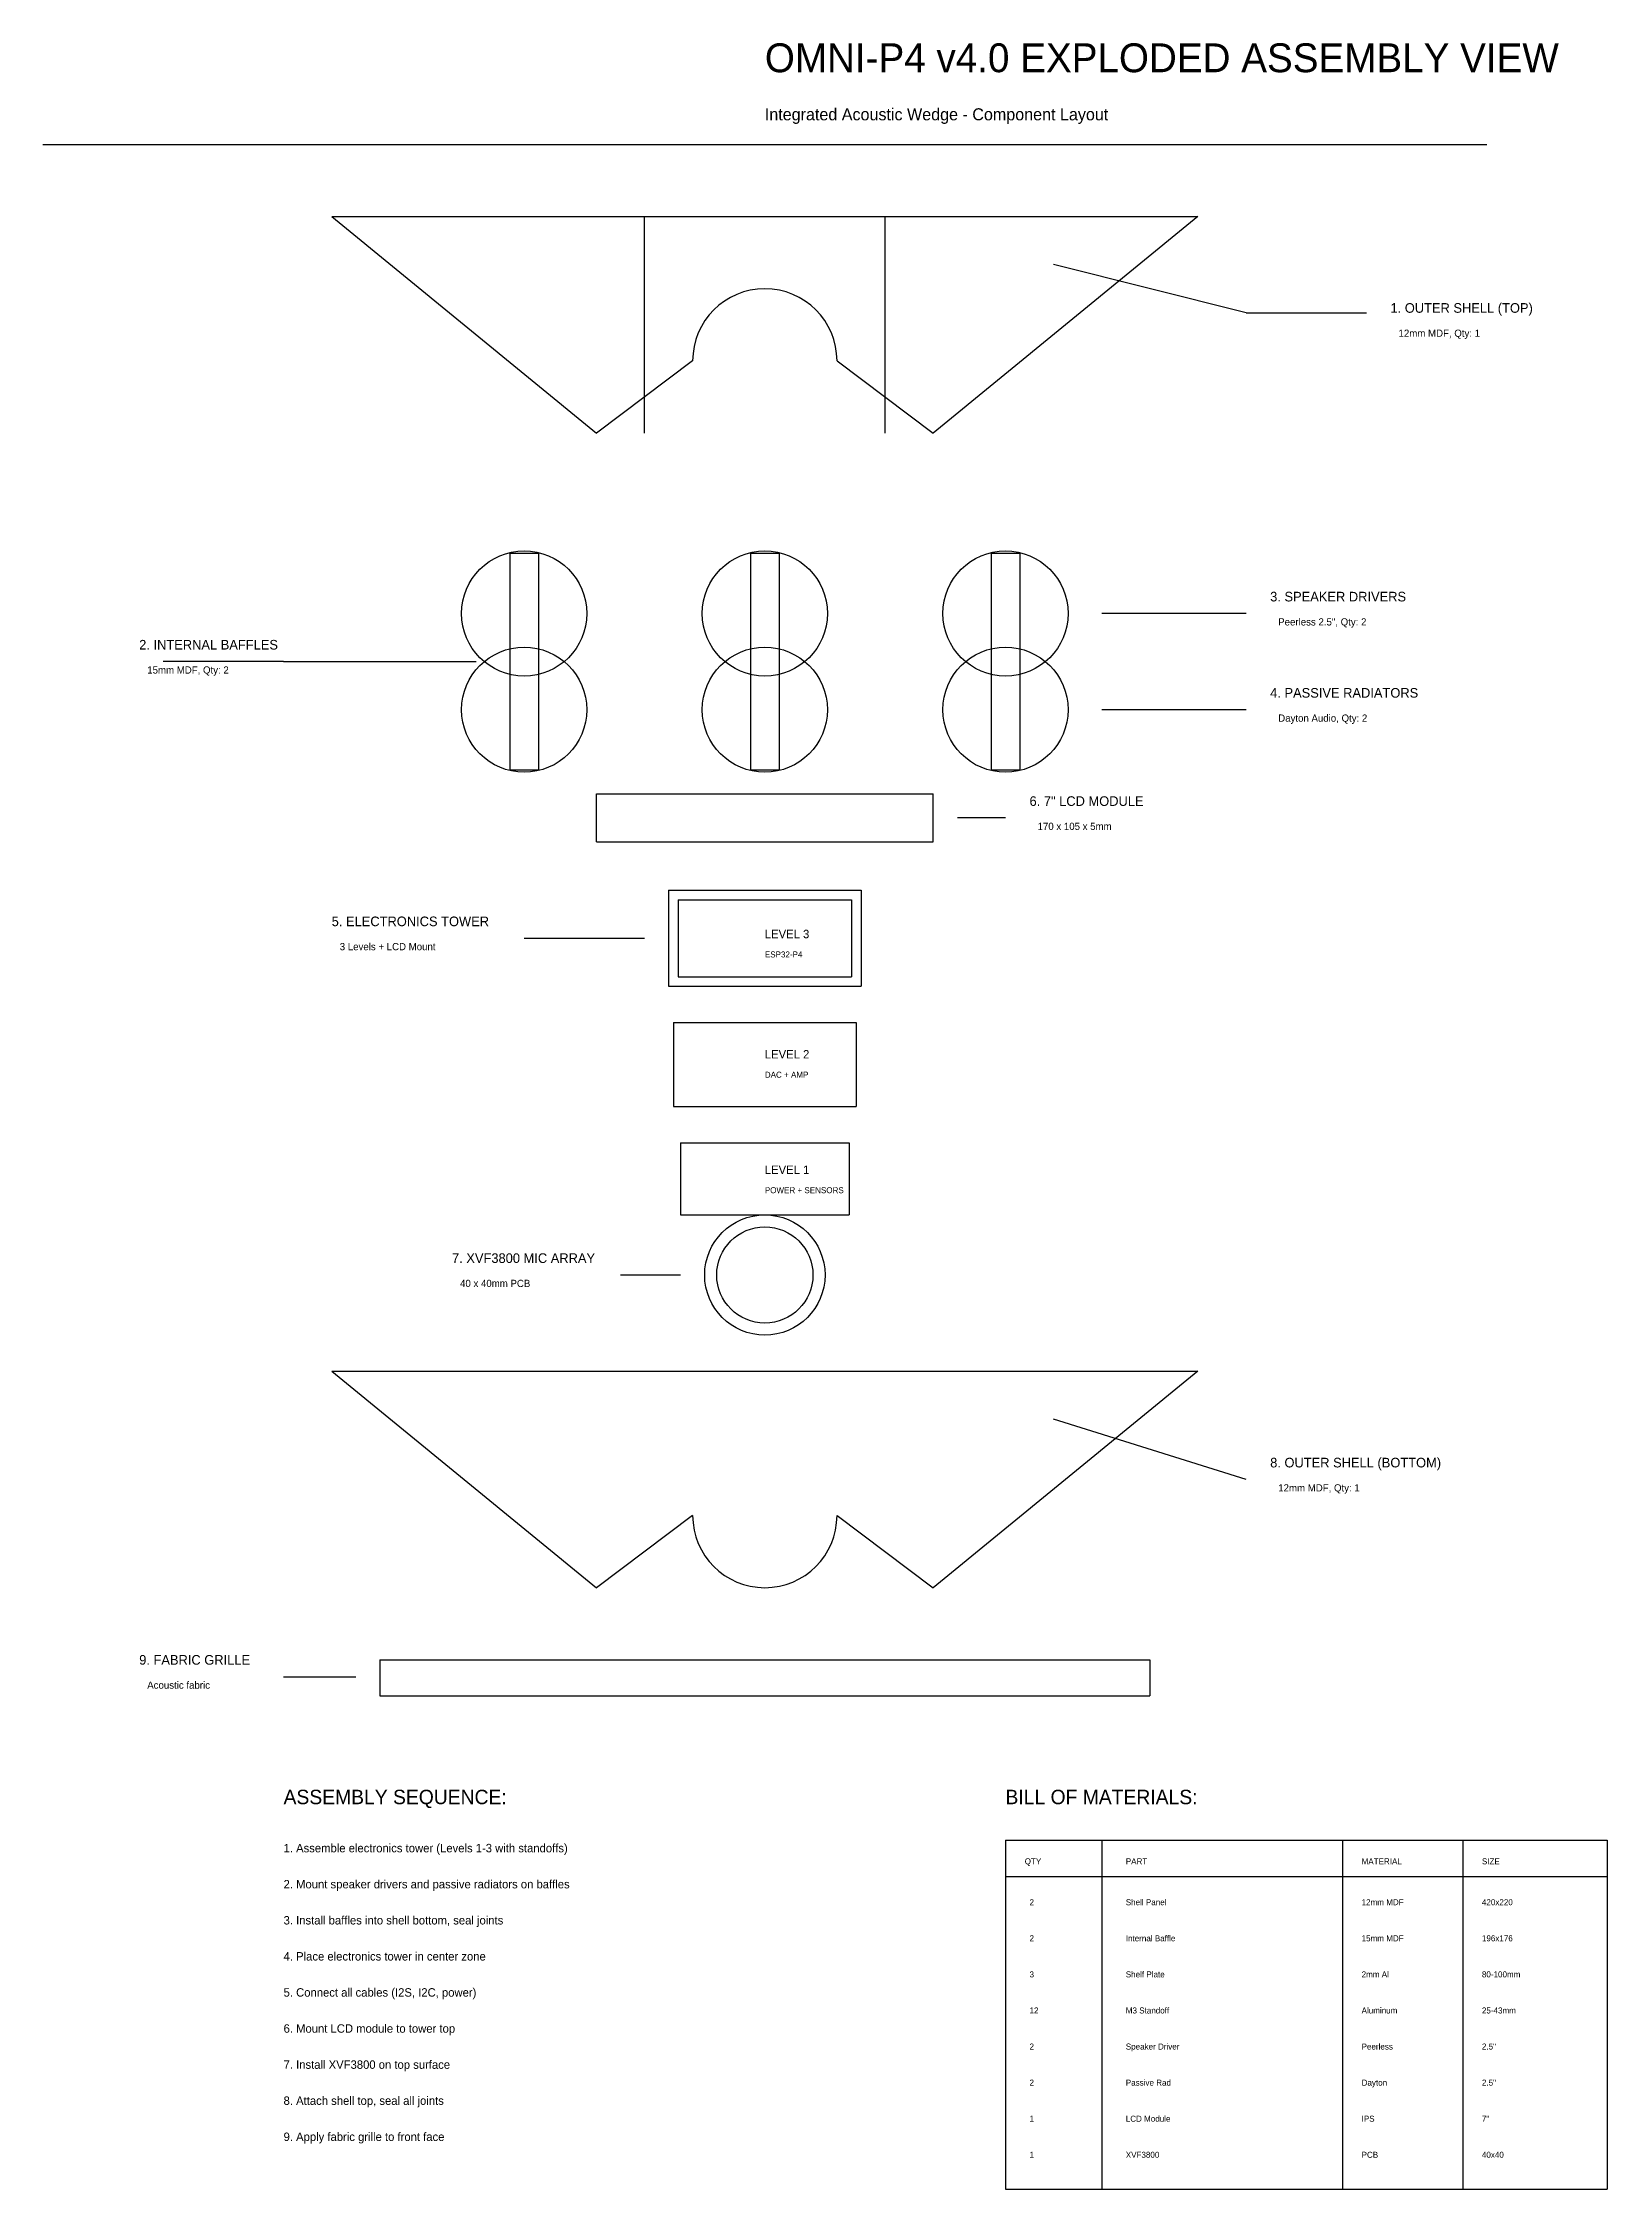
# Model space of a CAD drawing. Header units: millimetres. Extents: x -300 to 350, y -380 to 512.
import ezdxf

# ---------------------------------------------------------------- set-up
doc = ezdxf.new("R2010")
doc.units = ezdxf.units.MM
for name, color, linetype in [('ANNOTATION', 5, 'CONTINUOUS'), ('HIDDEN', 8, 'Continuous'), ('LEADER', 1, 'CONTINUOUS'), ('OUTLINE', 7, 'CONTINUOUS')]:
    doc.layers.add(name, color=color, linetype=linetype)

msp = doc.modelspace()

# ---------------------------------------------------------------- linework, layer by layer
at = {"layer": 'ANNOTATION'}
msp.add_line((-300, 470), (300, 470), dxfattribs=at)
at = {"layer": 'HIDDEN'}
for p, q in [((-50, 350), (-50, 440)), ((50, 350), (50, 440))]:
    msp.add_line(p, q, dxfattribs=at)
at = {"layer": 'LEADER'}
for p, q in [((200, 400), (120, 420)), ((200, 400), (250, 400)), ((200, 275), (140, 275)), ((-200, 255), (-250, 255)), ((-200, 255), (-120, 255)), ((200, 235), (140, 235)), ((100, 190), (80, 190)), ((-100, 140), (-50, 140)), ((-60, 0), (-35, 0)), ((200, -85), (120, -60)), ((-200, -167), (-170, -167))]:
    msp.add_line(p, q, dxfattribs=at)
at = {"layer": 'OUTLINE'}
for p, q in [((-180, 440), (180, 440)), ((-180, 440), (-70, 350)), ((180, 440), (70, 350)), ((-30, 380), (-70, 350)), ((30, 380), (70, 350)), ((-106, 300), (-94, 300)), ((-106, 300), (-106, 210)), ((-94, 300), (-94, 210)), ((-6, 300), (6, 300)), ((-6, 300), (-6, 210)), ((6, 300), (6, 210)), ((94, 300), (106, 300)), ((94, 300), (94, 210)), ((106, 300), (106, 210)), ((-106, 210), (-94, 210)), ((-6, 210), (6, 210)), ((94, 210), (106, 210)), ((-70, 180), (-70, 200)), ((-70, 200), (70, 200)), ((70, 180), (70, 200)), ((-70, 180), (70, 180)), ((-40, 160), (40, 160)), ((-40, 160), (-40, 120)), ((-36, 156), (36, 156)), ((-36, 156), (-36, 124)), ((36, 156), (36, 124)), ((40, 160), (40, 120)), ((-40, 120), (40, 120)), ((-36, 124), (36, 124)), ((-38, 105), (38, 105)), ((-38, 105), (-38, 70)), ((38, 105), (38, 70)), ((-38, 70), (38, 70)), ((-35, 55), (35, 55)), ((-35, 55), (-35, 25)), ((35, 55), (35, 25)), ((-35, 25), (35, 25)), ((-180, -40), (180, -40)), ((-180, -40), (-70, -130)), ((180, -40), (70, -130)), ((-30, -100), (-70, -130)), ((30, -100), (70, -130)), ((-160, -160), (160, -160)), ((-160, -160), (-160, -175)), ((160, -160), (160, -175)), ((-160, -175), (160, -175)), ((100, -235), (350, -235)), ((100, -235), (100, -380)), ((140, -235), (140, -380)), ((240, -235), (240, -380)), ((290, -235), (290, -380)), ((350, -235), (350, -380)), ((100, -250), (350, -250)), ((100, -380), (350, -380))]:
    msp.add_line(p, q, dxfattribs=at)
for centre, radius in [((-100, 275), 26), ((0, 275), 26), ((100, 275), 26), ((-100, 235), 26), ((0, 235), 26), ((100, 235), 26), ((0, 0), 25), ((0, 0), 20)]:
    msp.add_circle(centre, radius, dxfattribs=at)
for centre, start, end in [((0, 380), 0, 180), ((0, -100), 180, 360)]:
    msp.add_arc(centre, 30, start, end, dxfattribs=at)

# ---------------------------------------------------------------- texts
at = {"layer": 'ANNOTATION'}
for s, height, p in [('OMNI-P4 v4.0 EXPLODED ASSEMBLY VIEW', 12, (0, 500)), ('Integrated Acoustic Wedge - Component Layout', 5, (0, 480)), ('1. OUTER SHELL (TOP)', 4, (260, 400)), ('   12mm MDF, Qty: 1', 3, (260, 390)), ('3. SPEAKER DRIVERS', 4, (210, 280)), ('   Peerless 2.5", Qty: 2', 3, (210, 270)), ('2. INTERNAL BAFFLES', 4, (-260, 260)), ('   15mm MDF, Qty: 2', 3, (-260, 250)), ('4. PASSIVE RADIATORS', 4, (210, 240)), ('   Dayton Audio, Qty: 2', 3, (210, 230)), ('6. 7" LCD MODULE', 4, (110, 195)), ('   170 x 105 x 5mm', 3, (110, 185)), ('5. ELECTRONICS TOWER', 4, (-180, 145)), ('LEVEL 3', 3.5, (0, 140)), ('   3 Levels + LCD Mount', 3, (-180, 135)), ('ESP32-P4', 2.5, (0, 132)), ('LEVEL 2', 3.5, (0, 90)), ('DAC + AMP', 2.5, (0, 82)), ('LEVEL 1', 3.5, (0, 42)), ('POWER + SENSORS', 2.5, (0, 34)), ('7. XVF3800 MIC ARRAY', 4, (-130, 5)), ('   40 x 40mm PCB', 3, (-130, -5)), ('8. OUTER SHELL (BOTTOM)', 4, (210, -80)), ('   12mm MDF, Qty: 1', 3, (210, -90)), ('9. FABRIC GRILLE', 4, (-260, -162)), ('   Acoustic fabric', 3, (-260, -172)), ('ASSEMBLY SEQUENCE:', 6, (-200, -220)), ('BILL OF MATERIALS:', 6, (100, -220)), ('1. Assemble electronics tower (Levels 1-3 with standoffs)', 3.5, (-200, -240)), ('QTY', 2.5, (108, -245)), ('PART', 2.5, (150, -245)), ('MATERIAL', 2.5, (248, -245)), ('SIZE', 2.5, (298, -245)), ('2. Mount speaker drivers and passive radiators on baffles', 3.5, (-200, -255)), ('3. Install baffles into shell bottom, seal joints', 3.5, (-200, -270)), ('2', 2.5, (110, -262)), ('Shell Panel', 2.5, (150, -262)), ('12mm MDF', 2.5, (248, -262)), ('420x220', 2.5, (298, -262)), ('2', 2.5, (110, -277)), ('Internal Baffle', 2.5, (150, -277)), ('15mm MDF', 2.5, (248, -277)), ('196x176', 2.5, (298, -277)), ('4. Place electronics tower in center zone', 3.5, (-200, -285)), ('3', 2.5, (110, -292)), ('Shelf Plate', 2.5, (150, -292)), ('2mm Al', 2.5, (248, -292)), ('80-100mm', 2.5, (298, -292)), ('5. Connect all cables (I2S, I2C, power)', 3.5, (-200, -300)), ('6. Mount LCD module to tower top', 3.5, (-200, -315)), ('12', 2.5, (110, -307)), ('M3 Standoff', 2.5, (150, -307)), ('Aluminum', 2.5, (248, -307)), ('25-43mm', 2.5, (298, -307)), ('2', 2.5, (110, -322)), ('Speaker Driver', 2.5, (150, -322)), ('Peerless', 2.5, (248, -322)), ('2.5"', 2.5, (298, -322)), ('7. Install XVF3800 on top surface', 3.5, (-200, -330)), ('2', 2.5, (110, -337)), ('Passive Rad', 2.5, (150, -337)), ('Dayton', 2.5, (248, -337)), ('2.5"', 2.5, (298, -337)), ('8. Attach shell top, seal all joints', 3.5, (-200, -345)), ('9. Apply fabric grille to front face', 3.5, (-200, -360)), ('1', 2.5, (110, -352)), ('LCD Module', 2.5, (150, -352)), ('IPS', 2.5, (248, -352)), ('7"', 2.5, (298, -352)), ('1', 2.5, (110, -367)), ('XVF3800', 2.5, (150, -367)), ('PCB', 2.5, (248, -367)), ('40x40', 2.5, (298, -367))]:
    msp.add_text(s, height=height, dxfattribs=at).set_placement(p)

doc.saveas('drawing.dxf')
